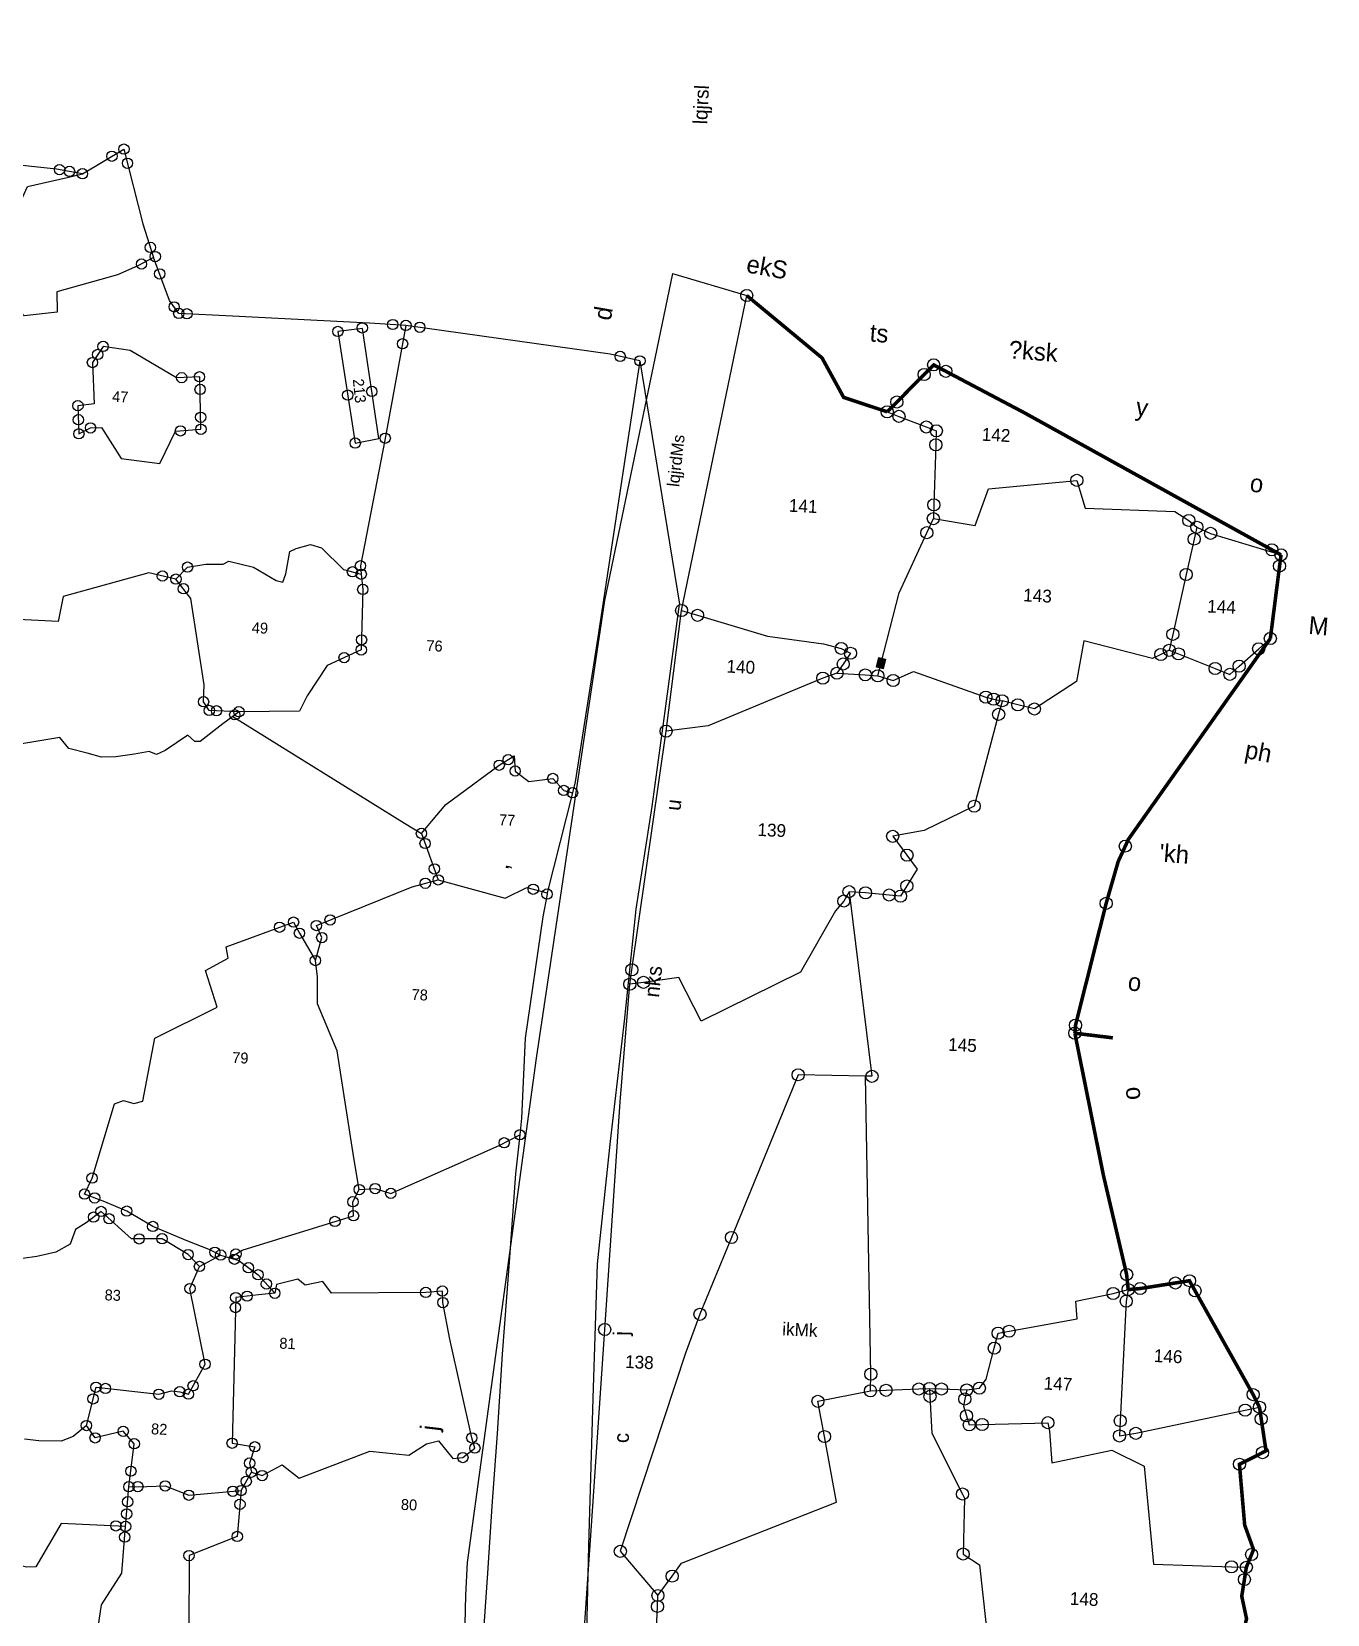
# Model space of a CAD drawing. Header units: metres. Extents: x 260179 to 264429, y 2217036 to 2221297.
# Drawn here: x 261928 to 262761, y 2219672 to 2220688 of the extents above; entities that cross this region are included whole.
import ezdxf
from ezdxf.enums import TextEntityAlignment as Align

# ---------------------------------------------------------------- set-up
doc = ezdxf.new("R2010")
doc.units = ezdxf.units.M
doc.header["$MEASUREMENT"] = 0
doc.linetypes.add('DIVIDE', pattern=[1.25, 0.5, -0.25, 0, -0.25, 0, -0.25])
for name, color, linetype in [('OFF', 1, 'Continuous'), ('POLY_PARCEL', 6, 'Continuous'), ('POLY_ROAD', 30, 'Continuous'), ('SYM_STONE', 1, 'Continuous'), ('TEXT_MAPIN', 7, 'Continuous'), ('TEXT_MAPOUT', 7, 'Continuous'), ('TEXT_PARCEL', 7, 'Continuous'), ('V_BOUND_LINE', 7, 'Continuous'), ('V_DIVIDE_LINE', 7, 'DIVIDE')]:
    doc.layers.add(name, color=color, linetype=linetype)
doc.styles.add('TEXT_MAP', font='', dxfattribs={"height": 2.5})
doc.styles.get('TEXT_MAP').set_extended_font_data('Kruti Dev 050')

# ---------------------------------------------------------------- blocks, each defined once
blk = doc.blocks.new('STONE')
blk.add_circle((0, 0), 0.851)
blk = doc.blocks.new('ERE')
at = {"layer": 'OFF', "ltscale": 10, "flags": 128}
blk.add_lwpolyline([(261297.92, 2219536.82), (261306.16, 2219497)], dxfattribs=at)
at = {"layer": 'POLY_PARCEL', "ltscale": 10, "flags": 128}
for points in [[(261204.74, 2219563.75), (261200.46, 2219564.33), (261176.66, 2219565.82), (261151.25, 2219566.96), (261150.6, 2219584.9)], [(261204.74, 2219563.75), (261211.41, 2219568.09), (261215.04, 2219555.91), (261217.06, 2219550.44)], [(261179.17, 2219552.77), (261179.69, 2219556.07), (261180.59, 2219557.5), (261182.3, 2219558.44), (261187.36, 2219559.09), (261189.63, 2219557.66), (261194.82, 2219558.89), (261195.79, 2219561.29), (261202.27, 2219563.04), (261204.74, 2219563.75)], [(261217.06, 2219550.44), (261214.53, 2219548.95), (261211.23, 2219547.33), (261201.37, 2219544.09), (261201.57, 2219540.79), (261196.12, 2219539.94), (261193.79, 2219542.34), (261191.13, 2219538.2), (261178.78, 2219538.71)], [(261259.11, 2219541.03), (261253.11, 2219541.16), (261230.48, 2219541.35), (261221.6, 2219541.42), (261219.98, 2219543.49), (261217.06, 2219550.44)], [(261259.11, 2219541.03), (261256.43, 2219521.96), (261253.29, 2219501.1), (261253.48, 2219499.73)], [(261297.92, 2219536.82), (261292.95, 2219537.73), (261259.11, 2219541.03)], [(261226.06, 2219522.48), (261225.51, 2219531.13), (261221.68, 2219530.78), (261213.87, 2219534.95), (261209.35, 2219535.45), (261207.71, 2219532.72), (261208.3, 2219525.91), (261205.62, 2219525.51), (261205.97, 2219520.89), (261207.86, 2219521.93), (261209.65, 2219522.08), (261213.13, 2219517.11), (261219.54, 2219516.57), (261221.88, 2219521.98), (261226.06, 2219522.48)], [(261222.98, 2219497.62), (261224.81, 2219499.68), (261227.8, 2219500.28), (261230.68, 2219500.44), (261231.6, 2219500.93), (261235.67, 2219500.12), (261237.57, 2219499.14), (261239.53, 2219498.11), (261240.61, 2219497.89), (261241.05, 2219499.25), (261241.54, 2219502.94), (261242.57, 2219503.53), (261244.9, 2219504.29), (261246.75, 2219503.81), (261250.55, 2219500.39), (261253.48, 2219499.73)], [(261253.48, 2219499.73), (261253.85, 2219497.23), (261254.02, 2219487.25), (261248.49, 2219484.47), (261245.4, 2219479.31), (261244.28, 2219476.73), (261234.29, 2219476.22)], [(261222.98, 2219497.62), (261218.48, 2219498.46), (261204.51, 2219493.97), (261203.89, 2219489.82), (261188.37, 2219489.94), (261177, 2219488.59), (261175.82, 2219490.1)], [(261234.29, 2219476.22), (261229.4, 2219476.22), (261228.39, 2219477.62), (261228.39, 2219480.43), (261225.59, 2219494.56), (261222.98, 2219497.62)], [(261233.29, 2219475.39), (261231.73, 2219474.09), (261228.12, 2219471.05), (261227.23, 2219471), (261226.01, 2219471.99), (261222.41, 2219469.32), (261221, 2219468.57), (261219.78, 2219469.04), (261217.35, 2219468.48), (261214.3, 2219467.92), (261211.94, 2219467.78), (261209.55, 2219468.34), (261206.51, 2219468.99), (261204.96, 2219470.72), (261178.8, 2219465.2), (261176.39, 2219465.48), (261175.36, 2219466.93)], [(261234.29, 2219476.22), (261233.29, 2219475.39)], [(261233.29, 2219475.39), (261262.36, 2219458.99), (261265.21, 2219457.45)], [(261265.21, 2219457.45), (261266.76, 2219459.48), (261269.04, 2219462.4), (261277.55, 2219469.23), (261279.96, 2219470.85), (261280.22, 2219468.38), (261282.56, 2219466.76), (261286.47, 2219467.41), (261288.36, 2219465.52), (261289.83, 2219465.21)], [(261265.21, 2219457.45), (261268.31, 2219449.91)], [(261248.62, 2219435.77), (261249.52, 2219439.59), (261248.54, 2219441.54), (261264.08, 2219448.61), (261268.31, 2219449.91)], [(261268.31, 2219449.91), (261279.46, 2219447.39), (261282.96, 2219449.26), (261286.37, 2219448.55)], [(261235.07, 2219386.59), (261233.12, 2219387.4), (261229.54, 2219388.62), (261223.68, 2219390.82), (261219.28, 2219393.17), (261215.62, 2219394.55), (261212.21, 2219395.69), (261213.34, 2219398.38), (261216.52, 2219410.73), (261217.98, 2219411.38), (261219.69, 2219410.97), (261221.15, 2219411.38), (261222.7, 2219421.87), (261232.79, 2219427.39), (261230.59, 2219433.33), (261234.25, 2219435.52), (261233.85, 2219437.39), (261244.75, 2219441.94), (261245.81, 2219440.15), (261248.62, 2219435.77)], [(261257.46, 2219398.33), (261256.31, 2219403.52), (261252.84, 2219421.04), (261249.27, 2219428.65), (261249.08, 2219433.08), (261248.62, 2219435.77)], [(261257.46, 2219398.33), (261260.06, 2219398.61), (261262.67, 2219397.94), (261280.2, 2219406.6), (261283.53, 2219408.49)], [(261236.58, 2219386.2), (261238.58, 2219387.54), (261256.69, 2219393.99), (261256.5, 2219396.3), (261257.46, 2219398.33)], [(261231.65, 2219384.56), (261229.7, 2219386.43), (261225.3, 2219388.87), (261220.26, 2219388.62), (261215.05, 2219392.93), (261212.69, 2219390.98), (261210.98, 2219389.76), (261210.17, 2219387.32), (261207.89, 2219385.94), (261204.8, 2219385.04), (261202.44, 2219384.64), (261199.37, 2219383.41)], [(261231.65, 2219384.56), (261235.07, 2219386.59)], [(261235.07, 2219386.59), (261236.58, 2219386.2)], [(261214.13, 2219357.56), (261215.45, 2219363.95), (261225.85, 2219363.22), (261227.89, 2219363.87), (261229.28, 2219363.79), (261230.74, 2219363.46), (261233.26, 2219368.5), (261230.25, 2219380.86), (261231.65, 2219384.56)], [(261236.58, 2219386.2), (261238.09, 2219385.81), (261241.37, 2219383.6), (261244.25, 2219380.67)], [(261214.13, 2219357.56), (261212.02, 2219355.67), (261210.08, 2219354.8), (261206.41, 2219354.69), (261204.02, 2219354.91)], [(261241.64, 2219351.03), (261243.46, 2219350.54), (261246.69, 2219352.44), (261249.59, 2219350.37), (261261.01, 2219355.33), (261267.46, 2219354.92), (261270.28, 2219356.91), (261272.26, 2219357.48), (261274.75, 2219354.67), (261276.4, 2219354.92), (261278.3, 2219356.57), (261277.73, 2219358.23), (261273.42, 2219374.35), (261272.02, 2219380.3), (261271.85, 2219382.2), (261269.12, 2219381.87), (261253.62, 2219381.1), (261252.08, 2219382.95), (261249.18, 2219382.21), (261247.95, 2219383.14), (261244.5, 2219382.15), (261244.25, 2219380.67)], [(261244.25, 2219380.67), (261241.6, 2219380.3), (261237.84, 2219379.69), (261238.27, 2219355.67), (261242.03, 2219355.24), (261241.29, 2219352.53), (261241.64, 2219351.03)], [(261221.57, 2219347.79), (261222.15, 2219354.91), (261220.24, 2219356.87), (261215.66, 2219355.6), (261214.13, 2219357.56)], [(261240.08, 2219347.94), (261241.64, 2219351.03)], [(261221.3, 2219341.23), (261221.57, 2219347.79)], [(261221.57, 2219347.79), (261224.51, 2219347.94), (261227.54, 2219348.17), (261231.49, 2219346.8), (261240.08, 2219347.94)], [(261240.08, 2219347.94), (261239.77, 2219340.35), (261231.95, 2219336.86), (261232.48, 2219324.04), (261244.86, 2219325.09)], [(261221.3, 2219341.23), (261210.67, 2219341.28), (261206.79, 2219333.95), (261205.25, 2219333.8), (261202.85, 2219334.33), (261198.97, 2219334.86), (261196.1, 2219334.59), (261194.61, 2219334.44)], [(261217.9, 2219303.41), (261216.68, 2219306.81), (261216.25, 2219312.92), (261217.85, 2219328.16), (261220.98, 2219333.48), (261221.3, 2219341.23)]]:
    blk.add_lwpolyline(points, dxfattribs=at)
blk.add_lwpolyline([(261255.42, 2219522.19), (261251.96, 2219540.22), (261247.94, 2219539.55), (261251.57, 2219521.29)], close=True, dxfattribs=at)
at = {"layer": 'POLY_ROAD', "ltscale": 10, "flags": 128}
for points in [[(261297.92, 2219536.82), (261292.9, 2219490.99), (261290.2, 2219466.99), (261289.83, 2219465.21)], [(261298.28, 2219314.91), (261297.79, 2219341.25), (261297.45, 2219365.63), (261297.23, 2219387.77), (261298.52, 2219408.07), (261300, 2219427.96), (261301.12, 2219446.45), (261303.04, 2219463.5), (261304.52, 2219479.27), (261306.16, 2219497)], [(261289.83, 2219465.21), (261286.37, 2219448.55)], [(261286.37, 2219448.55), (261286.33, 2219448.33), (261285.8, 2219444.57), (261283.71, 2219424.44), (261283.71, 2219411.23), (261283.53, 2219408.49)], [(261283.53, 2219408.49), (261283.08, 2219402), (261282.65, 2219386.69), (261282.17, 2219372.25), (261281.86, 2219359.14), (261281.51, 2219347.12), (261281.24, 2219336.05), (261280.98, 2219325.75), (261280.56, 2219316.18), (261280.16, 2219307.23), (261280, 2219298.82), (261279.7, 2219290.97), (261279.42, 2219283.63), (261279.23, 2219278.21)]]:
    blk.add_lwpolyline(points, dxfattribs=at)
at = {"layer": 'SYM_STONE'}
for p in [(261209.49, 2219566.84), (261211.41, 2219568.09), (261212.1, 2219565.79), (261200.96, 2219564.26), (261202.6, 2219564.04), (261204.74, 2219563.75), (261216.45, 2219552.09), (261217.33, 2219550.6), (261215.11, 2219549.29), (261218.18, 2219547.78), (261220.79, 2219542.46), (261221.6, 2219541.42), (261222.94, 2219541.41), (261251.94, 2219540.31), (261256.93, 2219541.08), (261259.11, 2219541.03), (261261.41, 2219540.81), (261247.94, 2219539.55), (261258.68, 2219537.97), (261294.64, 2219537.42), (261209.35, 2219535.45), (261297.92, 2219536.82), (261207.71, 2219532.72), (261208.53, 2219534.08), (261222.52, 2219530.85), (261225.45, 2219531.12), (261253.94, 2219529.91), (261225.64, 2219529.04), (261250.01, 2219529.13), (261205.62, 2219525.51), (261225.93, 2219524.45), (261205.79, 2219523.2), (261207.86, 2219521.93), (261222.69, 2219522.08), (261226.06, 2219522.48), (261256.48, 2219522.3), (261205.97, 2219520.89), (261251.57, 2219521.29), (261253.29, 2219501.1), (261220.73, 2219498.04), (261224.81, 2219499.68), (261252.02, 2219500.06), (261253.48, 2219499.73), (261222.98, 2219497.62), (261224.28, 2219496.09), (261253.85, 2219497.23), (261253.99, 2219488.91), (261251.25, 2219485.86), (261254.02, 2219487.25), (261228.39, 2219477.62), (261229.4, 2219476.22), (261230.59, 2219476.22), (261233.63, 2219475.68), (261234.29, 2219476.22), (261277.55, 2219469.23), (261278.99, 2219470.2), (261280.22, 2219468.38), (261286.47, 2219467.41), (261288.36, 2219465.52), (261289.83, 2219465.21), (261265.21, 2219457.45), (261265.89, 2219455.81), (261267.59, 2219451.68), (261266.2, 2219449.26), (261268.31, 2219449.91), (261284.03, 2219449.04), (261286.33, 2219448.33), (261242.5, 2219441), (261244.75, 2219441.94), (261248.54, 2219441.54), (261250.77, 2219442.55), (261245.81, 2219440.15), (261249.52, 2219439.59), (261248.62, 2219435.77), (261281.01, 2219407.06), (261283.53, 2219408.49), (261213.34, 2219398.38), (261256.5, 2219396.3), (261257.46, 2219398.33), (261260.06, 2219398.61), (261262.67, 2219397.94), (261212.21, 2219395.69), (261213.91, 2219395.12), (261256.69, 2219393.99), (261213.87, 2219391.95), (261215.05, 2219392.93), (261216.44, 2219391.78), (261219.28, 2219393.17), (261253.67, 2219392.92), (261221.52, 2219388.68), (261223.68, 2219390.82), (261225.3, 2219388.87), (261229.7, 2219386.43), (261234.09, 2219387), (261235.07, 2219386.59), (261237.36, 2219386), (261237.58, 2219386.87), (261231.65, 2219384.56), (261239.73, 2219384.7), (261241.37, 2219383.6), (261230.25, 2219380.86), (261242.81, 2219382.14), (261244.25, 2219380.67), (261269.12, 2219381.87), (261271.85, 2219382.2), (261237.84, 2219379.69), (261237.87, 2219378.04), (261239.72, 2219380), (261272.02, 2219380.3), (261233.26, 2219368.5), (261231.44, 2219364.86), (261215.45, 2219363.95), (261217.01, 2219363.81), (261225.85, 2219363.22), (261229.28, 2219363.79), (261230.74, 2219363.46), (261215.04, 2219362.01), (261214.13, 2219357.56), (261277.73, 2219358.23), (261215.66, 2219355.6), (261220.24, 2219356.87), (261222.15, 2219354.91), (261238.27, 2219355.67), (261242.03, 2219355.24), (261276.4, 2219354.92), (261278.3, 2219356.57), (261241.29, 2219352.53), (261221.78, 2219350.36), (261240.86, 2219349.49), (261241.64, 2219351.03), (261243.46, 2219350.54), (261221.57, 2219347.79), (261223.04, 2219347.87), (261227.54, 2219348.17), (261231.49, 2219346.8), (261238.73, 2219347.76), (261240.08, 2219347.94), (261221.47, 2219345.3), (261239.99, 2219345.66), (261221.39, 2219343.29), (261219.71, 2219341.24), (261221.23, 2219339.47), (261221.3, 2219341.23), (261239.77, 2219340.35), (261231.95, 2219336.86)]:
    blk.add_blockref('STONE', p, dxfattribs=at)
at = {"layer": 'TEXT_MAPOUT', "ltscale": 10, "style": 'TEXT_MAP'}
blk.add_text('lqjrdMs', height=2, rotation=86.1802, dxfattribs=at).set_placement((261305.54, 2219520.56), align=Align.CENTER)
for s, rotation, p in [('u', 86.2374, (261307.72, 2219462.9)), ('nks', 86.2374, (261305.49, 2219431.99)), ('j', 91.9048, (261302.83, 2219376.15)), ('c', 91.9048, (261303.65, 2219358.46))]:
    blk.add_text(s, height=2.5, rotation=rotation, dxfattribs=at).set_placement(p)
at = {"layer": 'TEXT_PARCEL', "ltscale": 10, "style": 'TEXT_MAP'}
blk.add_text('213', height=1.8, rotation=278.4793, dxfattribs=at).set_placement((261251.02, 2219529.78), align=Align.CENTER)
for s, p in [('47', (261212.54, 2219526.37)), ('49', (261237.17, 2219489.27)), ('76', (261266.06, 2219487.53)), ('77', (261279.24, 2219459.35)), ('78', (261266.06, 2219429.95)), ('79', (261236.94, 2219418.31)), ('83', (261217.57, 2219378.33)), ('81', (261246.7, 2219371.59)), ('82', (261226.16, 2219356.58)), ('80', (261267.85, 2219345.87))]:
    blk.add_text(s, height=1.8, dxfattribs=at).set_placement(p, align=Align.CENTER)
blk = doc.blocks.new('STONESQUAREFILLED')
blk.add_hatch(color=256).paths.add_polyline_path([(0.7, -0.48), (0.7, 0.48), (-0.7, 0.48), (-0.7, -0.48)])
blk.add_lwpolyline([(-0.7, 0.48), (0.7, 0.48), (0.7, -0.48), (-0.7, -0.48)], close=True)
blk = doc.blocks.new('e')
at = {"layer": 'OFF', "ltscale": 10, "flags": 128}
blk.add_lwpolyline([(1207.82, 819.39), (1197.25, 816.8)], dxfattribs=at)
at = {"layer": 'POLY_PARCEL', "ltscale": 10, "flags": 128}
for points in [[(1176.74, 801.43), (1175.05, 800.87), (1171.14, 799.57), (1169.71, 799.1), (1169.68, 797.13), (1169.55, 788.68), (1169.53, 786.75)], [(1169.53, 786.75), (1163.59, 786.05), (1162, 791.29), (1149.64, 793.1), (1148.3, 789.25), (1135.66, 789.41), (1133.65, 788.24), (1132.49, 787.33)], [(1132.49, 787.33), (1130.5, 786.57), (1120.47, 784.03)], [(1132.49, 787.33), (1132.78, 785.66), (1133.65, 780.64), (1135.12, 772.14), (1135.51, 769.88)], [(1176.25, 764.3), (1173.83, 776.09), (1170.35, 784.73), (1169.53, 786.75)], [(1135.51, 769.88), (1134.19, 769.43), (1128.94, 767.63), (1126.83, 766.91), (1125.58, 768.13), (1122.97, 770.68), (1121.4, 772.22)], [(1204.25, 772.15), (1201.97, 771.58), (1192.03, 769.11), (1184.1, 768.42), (1181.57, 767.91), (1180.24, 767.29), (1181.19, 765.73), (1182.01, 764.39)], [(1135.51, 769.88), (1136.67, 769.23), (1137.79, 768.6), (1147.58, 770.64), (1148.33, 764.87), (1154.05, 760.72), (1156.4, 761.2), (1158.62, 761.66)], [(1176.25, 764.3), (1174.08, 763.76), (1171.28, 765.16), (1160.95, 762.05), (1159.86, 761.82), (1158.62, 761.66)], [(1182.01, 764.39), (1178.02, 764.35), (1176.25, 764.3)], [(1182.01, 764.39), (1183.95, 763.61), (1199.72, 756.16), (1205.61, 755.1)], [(1158.62, 761.66), (1158.64, 761.56), (1159.03, 759.73), (1161.83, 746.66), (1168.71, 742.93), (1173.08, 741.89), (1170.94, 739.34), (1169.41, 737.44), (1170.75, 735.01), (1171.56, 733.54), (1173.16, 733.62), (1176.5, 733.78), (1178.83, 733.82)], [(1178.83, 733.82), (1178.62, 732.62), (1174.35, 708.06), (1175.25, 708.03)], [(1178.83, 733.82), (1179.51, 732.47), (1180.61, 731.02), (1185.1, 722.17), (1198.69, 714.63), (1202.13, 720.62), (1207.07, 719.69), (1208.98, 719.33)], [(1172.43, 663.9), (1172.48, 666.24), (1175.25, 708), (1175.25, 708.03)], [(1175.25, 708.03), (1184.73, 707.78), (1192.99, 684.47), (1196.88, 673.49), (1198.65, 667.94), (1206.45, 639.68), (1200.87, 633.72)], [(1136.93, 679.87), (1137.12, 678.24), (1137.15, 661.41), (1137.15, 659.27), (1134.89, 659.75), (1119.69, 663.75), (1117.69, 664.25)], [(1158.92, 664.69), (1157.15, 665.02), (1156.26, 666.35), (1155.33, 670.74), (1154.88, 672.86), (1153.37, 673.21), (1143.87, 675.42), (1144.2, 677.91), (1139.01, 679.21), (1136.93, 679.87)], [(1158.92, 664.69), (1159.11, 663.4), (1159.25, 662.41), (1158.77, 661.06), (1158.32, 659.8), (1156.52, 659.94), (1147.29, 660.64), (1146.99, 659.45), (1146.45, 655.03), (1138.13, 657.24), (1133.48, 655.22), (1131.5, 641.52), (1120.54, 641.67), (1118.45, 641.7)], [(1164.14, 664.63), (1164.03, 663.54), (1163.5, 658.4), (1158.79, 650.05), (1158.47, 649.47), (1158.3, 641.63), (1155.95, 640.21), (1152.83, 620.71), (1152.5, 618.45)], [(1164.14, 664.63), (1162.46, 664.65), (1158.92, 664.69)], [(1172.43, 663.9), (1170.24, 664.09), (1165.64, 664.5), (1164.14, 664.63)], [(1200.87, 633.72), (1199, 636.56), (1197.76, 638.45), (1176.42, 648.07), (1178.57, 657.17), (1179.73, 662.08), (1172.43, 663.9)], [(1188.38, 597.99), (1189.47, 599.73), (1200.8, 623.72), (1200.86, 632.2), (1200.87, 633.72)]]:
    blk.add_lwpolyline(points, dxfattribs=at)
at = {"layer": 'POLY_ROAD', "ltscale": 10, "flags": 128}
for points in [[(1207.82, 819.39), (1215.16, 773), (1221.61, 708.34), (1225.06, 669.46), (1227.88, 637.09), (1227.88, 632.48), (1226.97, 595.76), (1225.88, 565.41), (1224.88, 531.33), (1222.52, 489.49), (1218.62, 441.19), (1216.52, 419.03), (1200.17, 343.45), (1195.52, 322.58), (1189.9, 300.26), (1188.7, 297.31), (1178.25, 260.59), (1162.45, 205.01), (1154.81, 176.88), (1148.89, 157.23), (1134.08, 107.73)], [(1204.25, 772.15), (1197.25, 816.8)], [(1205.61, 755.1), (1204.25, 772.15)], [(1208.98, 719.33), (1208.79, 721.38), (1205.61, 755.1)], [(1211.89, 583.78), (1210.71, 641.68), (1210.15, 670.7), (1209.53, 702.75), (1208.98, 719.33)]]:
    blk.add_lwpolyline(points, dxfattribs=at)
at = {"layer": 'V_BOUND_LINE', "ltscale": 10, "const_width": 0.5, "flags": 128}
for points in [[(1197.25, 816.8), (1186.25, 808.55), (1182.94, 803.15), (1176.74, 801.43)], [(1176.74, 801.43), (1175.44, 802.87), (1171.8, 806.92), (1170.53, 808.33), (1168.78, 807.51), (1157.52, 802.25), (1121.78, 784.67), (1120.47, 784.03)], [(1120.47, 784.03), (1120.6, 782.46), (1121.4, 772.22)], [(1121.4, 772.22), (1139.97, 743.06), (1140.35, 742.1), (1141.25, 739.87), (1142.65, 733.93), (1146.12, 716.64), (1146.16, 715.49)], [(1146.16, 715.49), (1141.19, 695.76), (1137.25, 681.98), (1136.93, 679.87)], [(1136.93, 679.87), (1135.24, 680.1), (1130.35, 681.12), (1128.39, 681.53), (1127.53, 680.15), (1118.67, 665.98), (1117.69, 664.25)], [(1117.69, 664.25), (1117.37, 662.62), (1116.48, 658.18), (1116.96, 657.9), (1120.12, 656.11), (1118.97, 647.61), (1117.56, 644.23), (1117.8, 643.54), (1118.45, 641.7)], [(1118.45, 641.7), (1118.64, 639.96), (1118.9, 637.61), (1118.07, 634.48), (1118.83, 630.42), (1113.59, 617.51), (1113.27, 614.95)]]:
    blk.add_lwpolyline(points, dxfattribs=at)
at = {"layer": 'V_DIVIDE_LINE', "ltscale": 10, "const_width": 0.5, "flags": 128}
blk.add_lwpolyline([(1146.16, 715.49), (1140.8, 715.1)], dxfattribs=at)
at = {"layer": 'SYM_STONE', "xscale": -1}
for p in [(1197.25, 816.8), (1168.78, 807.51), (1170.53, 808.33), (1171.8, 806.92), (1175.44, 802.87), (1175.05, 800.87), (1176.74, 801.43), (1169.71, 799.1), (1171.14, 799.57), (1169.68, 797.13), (1149.64, 793.1), (1169.55, 788.68), (1130.5, 786.57), (1132.49, 787.33), (1133.65, 788.24), (1169.53, 786.75), (1121.78, 784.67), (1132.78, 785.66), (1170.35, 784.73), (1120.47, 784.03), (1120.6, 782.46), (1133.65, 780.64), (1121.4, 772.22), (1135.12, 772.14), (1201.97, 771.58), (1204.25, 772.15), (1122.97, 770.68), (1134.19, 769.43), (1135.51, 769.88), (1136.67, 769.23), (1125.58, 768.13), (1126.83, 766.91), (1128.94, 767.63), (1180.24, 767.29), (1181.57, 767.91), (1176.25, 764.3), (1178.02, 764.35), (1181.19, 765.73), (1182.01, 764.39), (1160.95, 762.05), (1174.08, 763.76), (1183.95, 763.61), (1154.05, 760.72), (1156.4, 761.2), (1158.62, 761.66), (1159.86, 761.82), (1159.03, 759.73), (1205.61, 755.1), (1161.83, 746.66), (1140.35, 742.1), (1173.08, 741.89), (1170.94, 739.34), (1142.65, 733.93), (1170.75, 735.01), (1171.56, 733.54), (1173.16, 733.62), (1176.5, 733.78), (1178.83, 733.82), (1179.51, 732.47), (1208.79, 721.38), (1207.07, 719.69), (1208.98, 719.33), (1146.12, 716.64), (1146.16, 715.49), (1174.35, 708.06), (1184.73, 707.78), (1192.99, 684.47), (1137.25, 681.98), (1127.53, 680.15), (1128.39, 681.53), (1130.35, 681.12), (1135.24, 680.1), (1136.93, 679.87), (1137.12, 678.24), (1139.01, 679.21), (1153.37, 673.21), (1196.88, 673.49), (1154.88, 672.86), (1155.33, 670.74), (1210.15, 670.7), (1117.69, 664.25), (1118.67, 665.98), (1157.15, 665.02), (1158.92, 664.69), (1162.46, 664.65), (1164.14, 664.63), (1165.64, 664.5), (1172.48, 666.24), (1117.37, 662.62), (1119.69, 663.75), (1159.11, 663.4), (1164.03, 663.54), (1170.24, 664.09), (1172.43, 663.9), (1179.73, 662.08), (1134.89, 659.75), (1137.15, 661.41), (1147.29, 660.64), (1156.52, 659.94), (1158.32, 659.8), (1158.77, 661.06), (1116.96, 657.9), (1137.15, 659.27), (1120.12, 656.11), (1178.57, 657.17), (1158.79, 650.05), (1117.8, 643.54), (1118.45, 641.7), (1118.64, 639.96), (1120.54, 641.67), (1158.3, 641.63), (1206.45, 639.68), (1199, 636.56), (1200.87, 633.72), (1200.86, 632.2)]:
    blk.add_blockref('STONE', p, dxfattribs=at)
at = {"layer": 'SYM_STONE', "xscale": -1, "rotation": 281.618501425866}
blk.add_blockref('STONESQUAREFILLED', (1175.89, 766.09), dxfattribs=at)
at = {"layer": 'TEXT_MAPIN', "style": 'TEXT_MAP', "text_generation_flag": 2}
blk.add_text('ikMk', height=1.8, dxfattribs=at).set_placement((1185.22, 671.11))
at = {"layer": 'TEXT_MAPOUT', "style": 'TEXT_MAP', "text_generation_flag": 2}
for s, height, rotation, p in [('lqjrsl', 2, 270, (1203.97, 840.53)), ('ekS', 2.5, 7.3457, (1197.59, 820.05)), ('d', 2.5, 277.1315, (1216.18, 812.25)), ('?ksk', 2.5, 1.506, (1160.1, 809.77)), ('ts', 2.5, 1.6351, (1179.73, 811.19)), ('y', 2.5, 5.7054, (1141.94, 802.64)), ('o', 2.5, 4.2326, (1125.38, 792.72)), ('M', 2.5, 2.2885, (1116.15, 773.13)), ('ph', 2.5, 8.1228, (1124.31, 755.29)), ("'kh", 2.5, 1.7882, (1135.55, 740.17)), (',', 2.5, 273.9488, (1226.83, 734.48)), ('o', 2.5, 3.1769, (1139.1, 721.88)), ('o', 2.5, 262.8686, (1136.5, 706.64)), ('j', 2.5, 273.9487, (1232.88, 655.26))]:
    blk.add_text(s, height=height, rotation=rotation, dxfattribs=at).set_placement(p)
at = {"layer": 'TEXT_PARCEL', "style": 'TEXT_MAP', "text_generation_flag": 2}
for s, p in [('142', (1163.3, 798.02)), ('141', (1189.89, 786.74)), ('144', (1130.47, 775.45)), ('143', (1156.38, 775.76)), ('140', (1197.56, 763.74)), ('139', (1192.1, 741.03)), ('145', (1163.86, 712.17)), ('146', (1132.87, 669.89)), ('138', (1207.06, 665.46)), ('147', (1148.15, 665.27)), ('148', (1143.01, 635.24))]:
    blk.add_text(s, height=1.8, dxfattribs=at).set_placement(p)

msp = doc.modelspace()

# ---------------------------------------------------------------- block references
for name, p, xscale, yscale, zscale, rotation in [('ERE', (-1120669.1, -6375325.6), 3.895693111489024, 3.895693111489024, 3.895693111489024, 357.5742632689065), ('e', (267673.3, 2216524.7), -4.571041181490073, 4.571041181490075, 4.571041181490073, 357.2240163742465)]:
    msp.add_blockref(name, p, dxfattribs=dict(xscale=xscale, yscale=yscale, zscale=zscale, rotation=rotation))

doc.saveas('drawing.dxf')
